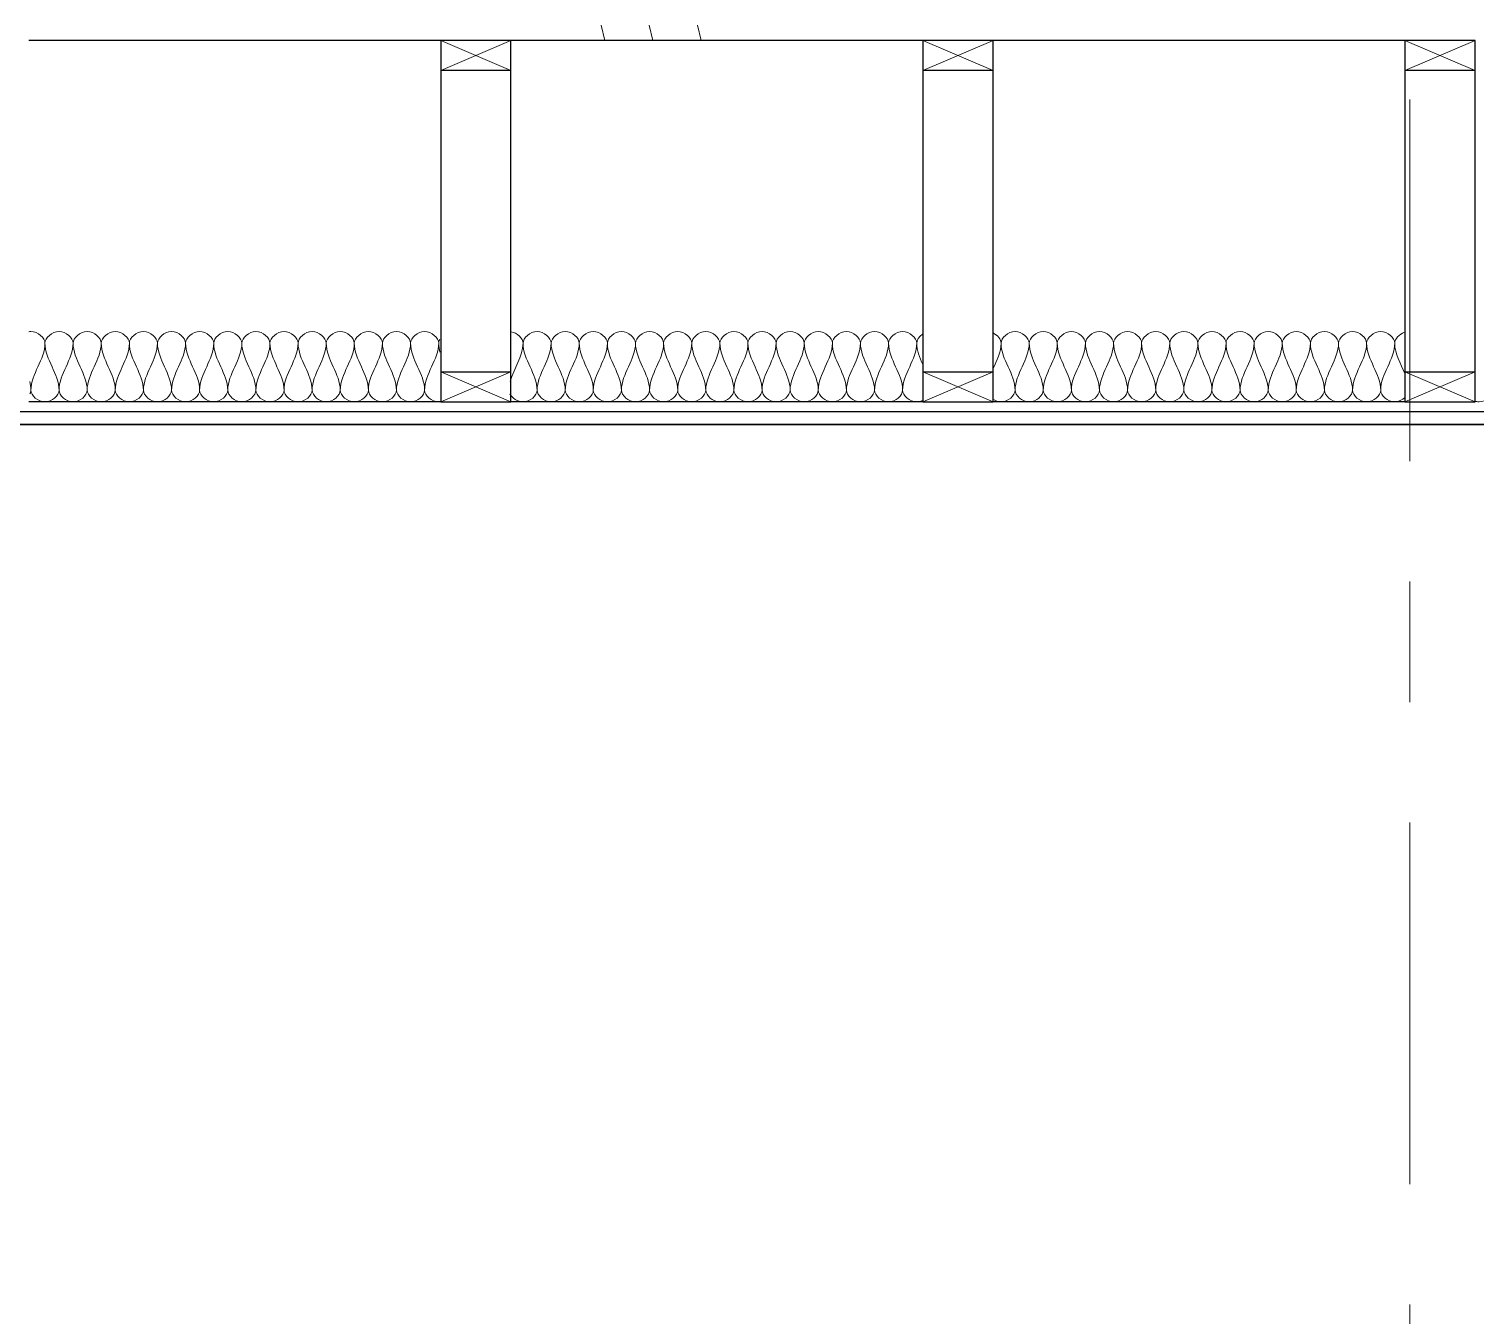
# Model space of a CAD drawing. Header units: inches. Extents: x 6 to 8416, y -388 to 6104.
# Drawn here: x 2885.2 to 2957.2, y 5539.5 to 5603.6 of the extents above; entities that cross this region are included whole.
import ezdxf

# ---------------------------------------------------------------- set-up
doc = ezdxf.new("R2010")
doc.units = ezdxf.units.IN
doc.header["$MEASUREMENT"] = 0
doc.linetypes.add('Center 3_8_', pattern=[36, 18, -6, 6, -6])
for name, color, linetype, lineweight in [('A-DETL', 90, 'Continuous', 13), ('A-DETL-GENF', 92, 'Continuous', 13), ('A-FLOR', 192, 'Continuous', 18), ('A-FLOR-MCUT', 51, 'Continuous', 25), ('A-FLOR-PATT', 8, 'Continuous', 35), ('S-GRID', 1, 'Continuous', 13)]:
    doc.layers.add(name, color=color, linetype=linetype, lineweight=lineweight)

# ---------------------------------------------------------------- blocks, each defined once
blk = doc.blocks.new('06 Nominal Cut Lumber-Section-AM1 - 2x4 Section-9046868-WALL SECTION - GARAGE')
at = {"layer": 'A-DETL-GENF', "lineweight": 25}
for p, q in [((2.189, 5475.125), (-1.311, 5475.125)), ((-1.311, 5475.125), (-1.311, 5473.625)), ((2.189, 5473.625), (2.189, 5475.125))]:
    blk.add_line(p, q, dxfattribs=at)
at = {"layer": 'A-DETL-GENF'}
for p, q in [((-1.311, 5473.625), (2.189, 5475.125)), ((-1.311, 5475.125), (2.189, 5473.625))]:
    blk.add_line(p, q, dxfattribs=at)
blk = doc.blocks.new('06 Nominal Cut Lumber-Section-AM1 - 2x4 Section-V98-WALL SECTION - GARAGE')
at = {"layer": 'A-DETL-GENF', "lineweight": 25}
for p, q in [((-1.311, 5458.625), (-1.311, 5457.125)), ((2.189, 5457.125), (2.189, 5458.625)), ((-1.311, 5457.125), (2.189, 5457.125))]:
    blk.add_line(p, q, dxfattribs=at)
at = {"layer": 'A-DETL-GENF'}
for p, q in [((-1.311, 5457.125), (2.189, 5458.625)), ((-1.311, 5458.625), (2.189, 5457.125))]:
    blk.add_line(p, q, dxfattribs=at)
blk = doc.blocks.new('06 Nominal Cut Lumber-Top-AM - 4_ W-20150248-WALL SECTION - GARAGE')
at = {"layer": 'A-DETL-GENF', "lineweight": 25}
for p, q in [((2.189, 5473.625), (-1.311, 5473.625)), ((-1.311, 5473.625), (-1.311, 5458.625)), ((2.189, 5458.625), (2.189, 5473.625)), ((-1.311, 5458.625), (2.189, 5458.625))]:
    blk.add_line(p, q, dxfattribs=at)

msp = doc.modelspace()

# ---------------------------------------------------------------- hatches: boundary and pattern name
at = {"layer": 'A-FLOR-PATT', "lineweight": 13}
h = msp.add_hatch(dxfattribs=at)
h.set_pattern_fill('FP_37', color=256, style=0, pattern_type=2)
h.set_pattern_definition([(0, (2876.84, 3038.5), (0, 60), [60, 0, 0, 0]), (284.036, (2917.643, 3050.5), (59.99915, -180.000494), [12.369, -235.017]), (284.036, (2915.243, 3050.5), (59.99915, -180.000494), [12.369, -235.017]), (284.036, (2912.843, 3050.5), (59.99915, -180.000494), [12.369, -235.017]), (284.036, (2881.643, 3062.5), (59.99915, -180.000494), [12.369, -235.017]), (284.036, (2879.243, 3062.5), (59.99915, -180.000494), [12.369, -235.017]), (284.036, (2876.843, 3062.5), (59.99915, -180.000494), [12.369, -235.017]), (284.036, (2899.643, 3074.5), (59.99915, -180.000494), [12.369, -235.017]), (284.036, (2897.243, 3074.5), (59.99915, -180.000494), [12.369, -235.017]), (284.036, (2894.843, 3074.5), (59.99915, -180.000494), [12.369, -235.017]), (284.036, (2917.643, 3086.5), (59.99915, -180.000494), [12.369, -235.017]), (284.036, (2915.243, 3086.5), (59.99915, -180.000494), [12.369, -235.017]), (284.036, (2912.843, 3086.5), (59.99915, -180.000494), [12.369, -235.017]), (284.036, (2881.643, 3098.5), (59.99915, -180.000494), [12.369, -235.017]), (284.036, (2879.243, 3098.5), (59.99915, -180.000494), [12.369, -235.017]), (284.036, (2876.843, 3098.5), (59.99915, -180.000494), [12.369, -235.017]), (0, (2876.84, 3044.5), (0, 60), [60, 0, 0, 0]), (0, (2876.84, 3050.5), (0, 60), [60, 0, 0, 0]), (0, (2876.84, 3056.5), (0, 60), [60, 0, 0, 0]), (0, (2876.84, 3062.5), (0, 60), [60, 0, 0, 0]), (0, (2876.84, 3068.5), (0, 60), [60, 0, 0, 0]), (0, (2876.84, 3074.5), (0, 60), [60, 0, 0, 0]), (0, (2876.84, 3080.5), (0, 60), [60, 0, 0, 0]), (0, (2876.84, 3086.5), (0, 60), [60, 0, 0, 0]), (0, (2876.84, 3092.5), (0, 60), [60, 0, 0, 0])])
h.paths.add_polyline_path([(3008.91421903, 5603), (3008.91421903, 5603.75), (2720.90221903, 5603.75), (2720.90221903, 5603), (3004.57021903, 5603)])

# ---------------------------------------------------------------- linework, layer by layer
at = {"layer": 'A-DETL'}
for points, knots in [([(2885.96421903, 5587.91666667), (2885.96421903, 5588.19165264), (2885.57785539, 5588.53203609), (2885.19149176, 5588.49667158), (2885.15552064, 5588.49039795)], [0, 0, 0, 0, 1.4142135624, 1.5611448416, 1.5611448416, 1.5611448416, 1.5611448416]), ([(2905.67291741, 5585.00960205), (2905.6369463, 5585.00332842), (2905.25058266, 5584.96796391), (2904.86421903, 5585.30834736), (2904.86421903, 5585.58333333)], [1.2672822832, 1.2672822832, 1.2672822832, 1.2672822832, 1.4142135624, 2.8284271247, 2.8284271247, 2.8284271247, 2.8284271247]), ([(2910.46421903, 5585.58333333), (2910.46421903, 5585.30834736), (2909.84421903, 5584.76213203), (2909.22421903, 5585.18349814), (2909.11489658, 5585.39362322)], [0, 0, 0, 0, 1.4142135624, 2.5051783105, 2.5051783105, 2.5051783105, 2.5051783105]), ([(2929.68089362, 5585.0795204), (2929.58240085, 5585.02995582), (2929.12330994, 5584.90389173), (2928.66421903, 5585.30834736), (2928.66421903, 5585.58333333)], [0.9734197248, 0.9734197248, 0.9734197248, 0.9734197248, 1.4142135624, 2.8284271247, 2.8284271247, 2.8284271247, 2.8284271247]), ([(2934.26421903, 5585.58333333), (2934.26421903, 5585.30834736), (2933.76876448, 5584.87185564), (2933.27330994, 5585.0532548), (2933.15297691, 5585.13523799)], [0, 0, 0, 0, 1.4142135624, 2.0019386792, 2.0019386792, 2.0019386792, 2.0019386792]), ([(2953.67822719, 5585.21793881), (2953.54421903, 5585.09086808), (2953.00421903, 5584.83261143), (2952.46421903, 5585.30834736), (2952.46421903, 5585.58333333)], [0.6464976285, 0.6464976285, 0.6464976285, 0.6464976285, 1.4142135624, 2.8284271247, 2.8284271247, 2.8284271247, 2.8284271247]), ([(2958.06421903, 5585.58333333), (2958.06421903, 5585.30834736), (2957.64149176, 5584.93592782), (2957.21876448, 5585.0133137), (2957.1491774, 5585.0368753)], [0, 0, 0, 0, 1.4142135624, 1.7080761208, 1.7080761208, 1.7080761208, 1.7080761208])]:
    msp.add_open_spline(points, degree=3, knots=knots, dxfattribs=at)
for points in [[(2887.36421903, 5587.91666667), (2887.36421903, 5588.19165264), (2886.66421903, 5588.80834736), (2885.96421903, 5588.19165264), (2885.96421903, 5587.91666667)], [(2888.76421903, 5587.91666667), (2888.76421903, 5588.19165264), (2888.06421903, 5588.80834736), (2887.36421903, 5588.19165264), (2887.36421903, 5587.91666667)], [(2890.16421903, 5587.91666667), (2890.16421903, 5588.19165264), (2889.46421903, 5588.80834736), (2888.76421903, 5588.19165264), (2888.76421903, 5587.91666667)], [(2891.56421903, 5587.91666667), (2891.56421903, 5588.19165264), (2890.86421903, 5588.80834736), (2890.16421903, 5588.19165264), (2890.16421903, 5587.91666667)], [(2892.96421903, 5587.91666667), (2892.96421903, 5588.19165264), (2892.26421903, 5588.80834736), (2891.56421903, 5588.19165264), (2891.56421903, 5587.91666667)], [(2894.36421903, 5587.91666667), (2894.36421903, 5588.19165264), (2893.66421903, 5588.80834736), (2892.96421903, 5588.19165264), (2892.96421903, 5587.91666667)], [(2895.76421903, 5587.91666667), (2895.76421903, 5588.19165264), (2895.06421903, 5588.80834736), (2894.36421903, 5588.19165264), (2894.36421903, 5587.91666667)], [(2897.16421903, 5587.91666667), (2897.16421903, 5588.19165264), (2896.46421903, 5588.80834736), (2895.76421903, 5588.19165264), (2895.76421903, 5587.91666667)], [(2898.56421903, 5587.91666667), (2898.56421903, 5588.19165264), (2897.86421903, 5588.80834736), (2897.16421903, 5588.19165264), (2897.16421903, 5587.91666667)], [(2899.96421903, 5587.91666667), (2899.96421903, 5588.19165264), (2899.26421903, 5588.80834736), (2898.56421903, 5588.19165264), (2898.56421903, 5587.91666667)], [(2901.36421903, 5587.91666667), (2901.36421903, 5588.19165264), (2900.66421903, 5588.80834736), (2899.96421903, 5588.19165264), (2899.96421903, 5587.91666667)], [(2902.76421903, 5587.91666667), (2902.76421903, 5588.19165264), (2902.06421903, 5588.80834736), (2901.36421903, 5588.19165264), (2901.36421903, 5587.91666667)], [(2904.16421903, 5587.91666667), (2904.16421903, 5588.19165264), (2903.46421903, 5588.80834736), (2902.76421903, 5588.19165264), (2902.76421903, 5587.91666667)], [(2905.56421903, 5587.91666667), (2905.56421903, 5588.19165264), (2904.86421903, 5588.80834736), (2904.16421903, 5588.19165264), (2904.16421903, 5587.91666667)], [(2905.61489658, 5588.10637678), (2905.58250474, 5588.0441175), (2905.56421903, 5587.9795206), (2905.56421903, 5587.91666667)], [(2909.76421903, 5587.91666667), (2909.76421903, 5588.16308267), (2909.48316826, 5588.43628794), (2909.17291741, 5588.49039795)], [(2911.16421903, 5587.91666667), (2911.16421903, 5588.19165264), (2910.46421903, 5588.80834736), (2909.76421903, 5588.19165264), (2909.76421903, 5587.91666667)], [(2912.56421903, 5587.91666667), (2912.56421903, 5588.19165264), (2911.86421903, 5588.80834736), (2911.16421903, 5588.19165264), (2911.16421903, 5587.91666667)], [(2913.96421903, 5587.91666667), (2913.96421903, 5588.19165264), (2913.26421903, 5588.80834736), (2912.56421903, 5588.19165264), (2912.56421903, 5587.91666667)], [(2915.36421903, 5587.91666667), (2915.36421903, 5588.19165264), (2914.66421903, 5588.80834736), (2913.96421903, 5588.19165264), (2913.96421903, 5587.91666667)], [(2916.76421903, 5587.91666667), (2916.76421903, 5588.19165264), (2916.06421903, 5588.80834736), (2915.36421903, 5588.19165264), (2915.36421903, 5587.91666667)], [(2918.16421903, 5587.91666667), (2918.16421903, 5588.19165264), (2917.46421903, 5588.80834736), (2916.76421903, 5588.19165264), (2916.76421903, 5587.91666667)], [(2919.56421903, 5587.91666667), (2919.56421903, 5588.19165264), (2918.86421903, 5588.80834736), (2918.16421903, 5588.19165264), (2918.16421903, 5587.91666667)], [(2920.96421903, 5587.91666667), (2920.96421903, 5588.19165264), (2920.26421903, 5588.80834736), (2919.56421903, 5588.19165264), (2919.56421903, 5587.91666667)], [(2922.36421903, 5587.91666667), (2922.36421903, 5588.19165264), (2921.66421903, 5588.80834736), (2920.96421903, 5588.19165264), (2920.96421903, 5587.91666667)], [(2923.76421903, 5587.91666667), (2923.76421903, 5588.19165264), (2923.06421903, 5588.80834736), (2922.36421903, 5588.19165264), (2922.36421903, 5587.91666667)], [(2925.16421903, 5587.91666667), (2925.16421903, 5588.19165264), (2924.46421903, 5588.80834736), (2923.76421903, 5588.19165264), (2923.76421903, 5587.91666667)], [(2926.56421903, 5587.91666667), (2926.56421903, 5588.19165264), (2925.86421903, 5588.80834736), (2925.16421903, 5588.19165264), (2925.16421903, 5587.91666667)], [(2927.96421903, 5587.91666667), (2927.96421903, 5588.19165264), (2927.26421903, 5588.80834736), (2926.56421903, 5588.19165264), (2926.56421903, 5587.91666667)], [(2929.36421903, 5587.91666667), (2929.36421903, 5588.19165264), (2928.66421903, 5588.80834736), (2927.96421903, 5588.19165264), (2927.96421903, 5587.91666667)], [(2929.65297691, 5588.36476201), (2929.48375858, 5588.24947314), (2929.36421903, 5588.07737275), (2929.36421903, 5587.91666667)], [(2933.56421903, 5587.91666667), (2933.56421903, 5588.10594272), (2933.39839849, 5588.31102451), (2933.18089362, 5588.4204796)], [(2934.96421903, 5587.91666667), (2934.96421903, 5588.19165264), (2934.26421903, 5588.80834736), (2933.56421903, 5588.19165264), (2933.56421903, 5587.91666667)], [(2936.36421903, 5587.91666667), (2936.36421903, 5588.19165264), (2935.66421903, 5588.80834736), (2934.96421903, 5588.19165264), (2934.96421903, 5587.91666667)], [(2937.76421903, 5587.91666667), (2937.76421903, 5588.19165264), (2937.06421903, 5588.80834736), (2936.36421903, 5588.19165264), (2936.36421903, 5587.91666667)], [(2939.16421903, 5587.91666667), (2939.16421903, 5588.19165264), (2938.46421903, 5588.80834736), (2937.76421903, 5588.19165264), (2937.76421903, 5587.91666667)], [(2940.56421903, 5587.91666667), (2940.56421903, 5588.19165264), (2939.86421903, 5588.80834736), (2939.16421903, 5588.19165264), (2939.16421903, 5587.91666667)], [(2941.96421903, 5587.91666667), (2941.96421903, 5588.19165264), (2941.26421903, 5588.80834736), (2940.56421903, 5588.19165264), (2940.56421903, 5587.91666667)], [(2943.36421903, 5587.91666667), (2943.36421903, 5588.19165264), (2942.66421903, 5588.80834736), (2941.96421903, 5588.19165264), (2941.96421903, 5587.91666667)], [(2944.76421903, 5587.91666667), (2944.76421903, 5588.19165264), (2944.06421903, 5588.80834736), (2943.36421903, 5588.19165264), (2943.36421903, 5587.91666667)], [(2946.16421903, 5587.91666667), (2946.16421903, 5588.19165264), (2945.46421903, 5588.80834736), (2944.76421903, 5588.19165264), (2944.76421903, 5587.91666667)], [(2947.56421903, 5587.91666667), (2947.56421903, 5588.19165264), (2946.86421903, 5588.80834736), (2946.16421903, 5588.19165264), (2946.16421903, 5587.91666667)], [(2948.96421903, 5587.91666667), (2948.96421903, 5588.19165264), (2948.26421903, 5588.80834736), (2947.56421903, 5588.19165264), (2947.56421903, 5587.91666667)], [(2950.36421903, 5587.91666667), (2950.36421903, 5588.19165264), (2949.66421903, 5588.80834736), (2948.96421903, 5588.19165264), (2948.96421903, 5587.91666667)], [(2951.76421903, 5587.91666667), (2951.76421903, 5588.19165264), (2951.06421903, 5588.80834736), (2950.36421903, 5588.19165264), (2950.36421903, 5587.91666667)], [(2953.16421903, 5587.91666667), (2953.16421903, 5588.19165264), (2952.46421903, 5588.80834736), (2951.76421903, 5588.19165264), (2951.76421903, 5587.91666667)], [(2953.6491774, 5588.4631247), (2953.38387664, 5588.37329611), (2953.16421903, 5588.1345127), (2953.16421903, 5587.91666667)], [(2885.26421903, 5585.58333333), (2885.26421903, 5586.38504832), (2885.96421903, 5587.11495168), (2885.96421903, 5587.91666667)], [(2885.96421903, 5587.91666667), (2885.96421903, 5587.11495168), (2886.66421903, 5586.38504832), (2886.66421903, 5585.58333333)], [(2886.66421903, 5585.58333333), (2886.66421903, 5586.38504832), (2887.36421903, 5587.11495168), (2887.36421903, 5587.91666667)], [(2887.36421903, 5587.91666667), (2887.36421903, 5587.11495168), (2888.06421903, 5586.38504832), (2888.06421903, 5585.58333333)], [(2888.06421903, 5585.58333333), (2888.06421903, 5586.38504832), (2888.76421903, 5587.11495168), (2888.76421903, 5587.91666667)], [(2888.76421903, 5587.91666667), (2888.76421903, 5587.11495168), (2889.46421903, 5586.38504832), (2889.46421903, 5585.58333333)], [(2889.46421903, 5585.58333333), (2889.46421903, 5586.38504832), (2890.16421903, 5587.11495168), (2890.16421903, 5587.91666667)], [(2890.16421903, 5587.91666667), (2890.16421903, 5587.11495168), (2890.86421903, 5586.38504832), (2890.86421903, 5585.58333333)], [(2890.86421903, 5585.58333333), (2890.86421903, 5586.38504832), (2891.56421903, 5587.11495168), (2891.56421903, 5587.91666667)], [(2891.56421903, 5587.91666667), (2891.56421903, 5587.11495168), (2892.26421903, 5586.38504832), (2892.26421903, 5585.58333333)], [(2892.26421903, 5585.58333333), (2892.26421903, 5586.38504832), (2892.96421903, 5587.11495168), (2892.96421903, 5587.91666667)], [(2892.96421903, 5587.91666667), (2892.96421903, 5587.11495168), (2893.66421903, 5586.38504832), (2893.66421903, 5585.58333333)], [(2893.66421903, 5585.58333333), (2893.66421903, 5586.38504832), (2894.36421903, 5587.11495168), (2894.36421903, 5587.91666667)], [(2894.36421903, 5587.91666667), (2894.36421903, 5587.11495168), (2895.06421903, 5586.38504832), (2895.06421903, 5585.58333333)], [(2895.06421903, 5585.58333333), (2895.06421903, 5586.38504832), (2895.76421903, 5587.11495168), (2895.76421903, 5587.91666667)], [(2895.76421903, 5587.91666667), (2895.76421903, 5587.11495168), (2896.46421903, 5586.38504832), (2896.46421903, 5585.58333333)], [(2896.46421903, 5585.58333333), (2896.46421903, 5586.38504832), (2897.16421903, 5587.11495168), (2897.16421903, 5587.91666667)], [(2897.16421903, 5587.91666667), (2897.16421903, 5587.11495168), (2897.86421903, 5586.38504832), (2897.86421903, 5585.58333333)], [(2897.86421903, 5585.58333333), (2897.86421903, 5586.38504832), (2898.56421903, 5587.11495168), (2898.56421903, 5587.91666667)], [(2898.56421903, 5587.91666667), (2898.56421903, 5587.11495168), (2899.26421903, 5586.38504832), (2899.26421903, 5585.58333333)], [(2899.26421903, 5585.58333333), (2899.26421903, 5586.38504832), (2899.96421903, 5587.11495168), (2899.96421903, 5587.91666667)], [(2899.96421903, 5587.91666667), (2899.96421903, 5587.11495168), (2900.66421903, 5586.38504832), (2900.66421903, 5585.58333333)], [(2900.66421903, 5585.58333333), (2900.66421903, 5586.38504832), (2901.36421903, 5587.11495168), (2901.36421903, 5587.91666667)], [(2901.36421903, 5587.91666667), (2901.36421903, 5587.11495168), (2902.06421903, 5586.38504832), (2902.06421903, 5585.58333333)], [(2902.06421903, 5585.58333333), (2902.06421903, 5586.38504832), (2902.76421903, 5587.11495168), (2902.76421903, 5587.91666667)], [(2902.76421903, 5587.91666667), (2902.76421903, 5587.11495168), (2903.46421903, 5586.38504832), (2903.46421903, 5585.58333333)], [(2903.46421903, 5585.58333333), (2903.46421903, 5586.38504832), (2904.16421903, 5587.11495168), (2904.16421903, 5587.91666667)], [(2904.16421903, 5587.91666667), (2904.16421903, 5587.11495168), (2904.86421903, 5586.38504832), (2904.86421903, 5585.58333333)], [(2904.86421903, 5585.58333333), (2904.86421903, 5586.38504832), (2905.56421903, 5587.11495168), (2905.56421903, 5587.91666667)], [(2905.56421903, 5587.91666667), (2905.56421903, 5587.76941289), (2905.58783419, 5587.62458175), (2905.62638955, 5587.4812833)], [(2909.12638955, 5586.0187167), (2909.29774673, 5586.65559872), (2909.76421903, 5587.26220546), (2909.76421903, 5587.91666667)], [(2909.76421903, 5587.91666667), (2909.76421903, 5587.11495168), (2910.46421903, 5586.38504832), (2910.46421903, 5585.58333333)], [(2910.46421903, 5585.58333333), (2910.46421903, 5586.38504832), (2911.16421903, 5587.11495168), (2911.16421903, 5587.91666667)], [(2911.16421903, 5587.91666667), (2911.16421903, 5587.11495168), (2911.86421903, 5586.38504832), (2911.86421903, 5585.58333333)], [(2911.86421903, 5585.58333333), (2911.86421903, 5586.38504832), (2912.56421903, 5587.11495168), (2912.56421903, 5587.91666667)], [(2912.56421903, 5587.91666667), (2912.56421903, 5587.11495168), (2913.26421903, 5586.38504832), (2913.26421903, 5585.58333333)], [(2913.26421903, 5585.58333333), (2913.26421903, 5586.38504832), (2913.96421903, 5587.11495168), (2913.96421903, 5587.91666667)], [(2913.96421903, 5587.91666667), (2913.96421903, 5587.11495168), (2914.66421903, 5586.38504832), (2914.66421903, 5585.58333333)], [(2914.66421903, 5585.58333333), (2914.66421903, 5586.38504832), (2915.36421903, 5587.11495168), (2915.36421903, 5587.91666667)], [(2915.36421903, 5587.91666667), (2915.36421903, 5587.11495168), (2916.06421903, 5586.38504832), (2916.06421903, 5585.58333333)], [(2916.06421903, 5585.58333333), (2916.06421903, 5586.38504832), (2916.76421903, 5587.11495168), (2916.76421903, 5587.91666667)], [(2916.76421903, 5587.91666667), (2916.76421903, 5587.11495168), (2917.46421903, 5586.38504832), (2917.46421903, 5585.58333333)], [(2917.46421903, 5585.58333333), (2917.46421903, 5586.38504832), (2918.16421903, 5587.11495168), (2918.16421903, 5587.91666667)], [(2918.16421903, 5587.91666667), (2918.16421903, 5587.11495168), (2918.86421903, 5586.38504832), (2918.86421903, 5585.58333333)], [(2918.86421903, 5585.58333333), (2918.86421903, 5586.38504832), (2919.56421903, 5587.11495168), (2919.56421903, 5587.91666667)], [(2919.56421903, 5587.91666667), (2919.56421903, 5587.11495168), (2920.26421903, 5586.38504832), (2920.26421903, 5585.58333333)], [(2920.26421903, 5585.58333333), (2920.26421903, 5586.38504832), (2920.96421903, 5587.11495168), (2920.96421903, 5587.91666667)], [(2920.96421903, 5587.91666667), (2920.96421903, 5587.11495168), (2921.66421903, 5586.38504832), (2921.66421903, 5585.58333333)], [(2921.66421903, 5585.58333333), (2921.66421903, 5586.38504832), (2922.36421903, 5587.11495168), (2922.36421903, 5587.91666667)], [(2922.36421903, 5587.91666667), (2922.36421903, 5587.11495168), (2923.06421903, 5586.38504832), (2923.06421903, 5585.58333333)], [(2923.06421903, 5585.58333333), (2923.06421903, 5586.38504832), (2923.76421903, 5587.11495168), (2923.76421903, 5587.91666667)], [(2923.76421903, 5587.91666667), (2923.76421903, 5587.11495168), (2924.46421903, 5586.38504832), (2924.46421903, 5585.58333333)], [(2924.46421903, 5585.58333333), (2924.46421903, 5586.38504832), (2925.16421903, 5587.11495168), (2925.16421903, 5587.91666667)], [(2925.16421903, 5587.91666667), (2925.16421903, 5587.11495168), (2925.86421903, 5586.38504832), (2925.86421903, 5585.58333333)], [(2925.86421903, 5585.58333333), (2925.86421903, 5586.38504832), (2926.56421903, 5587.11495168), (2926.56421903, 5587.91666667)], [(2926.56421903, 5587.91666667), (2926.56421903, 5587.11495168), (2927.26421903, 5586.38504832), (2927.26421903, 5585.58333333)], [(2927.26421903, 5585.58333333), (2927.26421903, 5586.38504832), (2927.96421903, 5587.11495168), (2927.96421903, 5587.91666667)], [(2927.96421903, 5587.91666667), (2927.96421903, 5587.11495168), (2928.66421903, 5586.38504832), (2928.66421903, 5585.58333333)], [(2928.66421903, 5585.58333333), (2928.66421903, 5586.38504832), (2929.36421903, 5587.11495168), (2929.36421903, 5587.91666667)], [(2929.36421903, 5587.91666667), (2929.36421903, 5587.55545442), (2929.50631539, 5587.20881956), (2929.66246525, 5586.86362642)], [(2933.16246525, 5586.63637358), (2933.35289189, 5587.05734082), (2933.56421903, 5587.47616393), (2933.56421903, 5587.91666667)], [(2933.56421903, 5587.91666667), (2933.56421903, 5587.11495168), (2934.26421903, 5586.38504832), (2934.26421903, 5585.58333333)], [(2934.26421903, 5585.58333333), (2934.26421903, 5586.38504832), (2934.96421903, 5587.11495168), (2934.96421903, 5587.91666667)], [(2934.96421903, 5587.91666667), (2934.96421903, 5587.11495168), (2935.66421903, 5586.38504832), (2935.66421903, 5585.58333333)], [(2935.66421903, 5585.58333333), (2935.66421903, 5586.38504832), (2936.36421903, 5587.11495168), (2936.36421903, 5587.91666667)], [(2936.36421903, 5587.91666667), (2936.36421903, 5587.11495168), (2937.06421903, 5586.38504832), (2937.06421903, 5585.58333333)], [(2937.06421903, 5585.58333333), (2937.06421903, 5586.38504832), (2937.76421903, 5587.11495168), (2937.76421903, 5587.91666667)], [(2937.76421903, 5587.91666667), (2937.76421903, 5587.11495168), (2938.46421903, 5586.38504832), (2938.46421903, 5585.58333333)], [(2938.46421903, 5585.58333333), (2938.46421903, 5586.38504832), (2939.16421903, 5587.11495168), (2939.16421903, 5587.91666667)], [(2939.16421903, 5587.91666667), (2939.16421903, 5587.11495168), (2939.86421903, 5586.38504832), (2939.86421903, 5585.58333333)], [(2939.86421903, 5585.58333333), (2939.86421903, 5586.38504832), (2940.56421903, 5587.11495168), (2940.56421903, 5587.91666667)], [(2940.56421903, 5587.91666667), (2940.56421903, 5587.11495168), (2941.26421903, 5586.38504832), (2941.26421903, 5585.58333333)], [(2941.26421903, 5585.58333333), (2941.26421903, 5586.38504832), (2941.96421903, 5587.11495168), (2941.96421903, 5587.91666667)], [(2941.96421903, 5587.91666667), (2941.96421903, 5587.11495168), (2942.66421903, 5586.38504832), (2942.66421903, 5585.58333333)], [(2942.66421903, 5585.58333333), (2942.66421903, 5586.38504832), (2943.36421903, 5587.11495168), (2943.36421903, 5587.91666667)], [(2943.36421903, 5587.91666667), (2943.36421903, 5587.11495168), (2944.06421903, 5586.38504832), (2944.06421903, 5585.58333333)], [(2944.06421903, 5585.58333333), (2944.06421903, 5586.38504832), (2944.76421903, 5587.11495168), (2944.76421903, 5587.91666667)], [(2944.76421903, 5587.91666667), (2944.76421903, 5587.11495168), (2945.46421903, 5586.38504832), (2945.46421903, 5585.58333333)], [(2945.46421903, 5585.58333333), (2945.46421903, 5586.38504832), (2946.16421903, 5587.11495168), (2946.16421903, 5587.91666667)], [(2946.16421903, 5587.91666667), (2946.16421903, 5587.11495168), (2946.86421903, 5586.38504832), (2946.86421903, 5585.58333333)], [(2946.86421903, 5585.58333333), (2946.86421903, 5586.38504832), (2947.56421903, 5587.11495168), (2947.56421903, 5587.91666667)], [(2947.56421903, 5587.91666667), (2947.56421903, 5587.11495168), (2948.26421903, 5586.38504832), (2948.26421903, 5585.58333333)], [(2948.26421903, 5585.58333333), (2948.26421903, 5586.38504832), (2948.96421903, 5587.11495168), (2948.96421903, 5587.91666667)], [(2948.96421903, 5587.91666667), (2948.96421903, 5587.11495168), (2949.66421903, 5586.38504832), (2949.66421903, 5585.58333333)], [(2949.66421903, 5585.58333333), (2949.66421903, 5586.38504832), (2950.36421903, 5587.11495168), (2950.36421903, 5587.91666667)], [(2950.36421903, 5587.91666667), (2950.36421903, 5587.11495168), (2951.06421903, 5586.38504832), (2951.06421903, 5585.58333333)], [(2951.06421903, 5585.58333333), (2951.06421903, 5586.38504832), (2951.76421903, 5587.11495168), (2951.76421903, 5587.91666667)], [(2951.76421903, 5587.91666667), (2951.76421903, 5587.11495168), (2952.46421903, 5586.38504832), (2952.46421903, 5585.58333333)], [(2952.46421903, 5585.58333333), (2952.46421903, 5586.38504832), (2953.16421903, 5587.11495168), (2953.16421903, 5587.91666667)], [(2953.16421903, 5587.91666667), (2953.16421903, 5587.39687344), (2953.45847093, 5586.90726693), (2953.66541732, 5586.40870392)], [(2885.2020485, 5586.0187167), (2885.24060387, 5585.87541825), (2885.26421903, 5585.73058711), (2885.26421903, 5585.58333333)], [(2885.26421903, 5585.58333333), (2885.26421903, 5585.5204794), (2885.24593331, 5585.4558825), (2885.21354148, 5585.39362322)], [(2886.66421903, 5585.58333333), (2886.66421903, 5585.30834736), (2885.96421903, 5584.69165264), (2885.26421903, 5585.30834736), (2885.26421903, 5585.58333333)], [(2888.06421903, 5585.58333333), (2888.06421903, 5585.30834736), (2887.36421903, 5584.69165264), (2886.66421903, 5585.30834736), (2886.66421903, 5585.58333333)], [(2889.46421903, 5585.58333333), (2889.46421903, 5585.30834736), (2888.76421903, 5584.69165264), (2888.06421903, 5585.30834736), (2888.06421903, 5585.58333333)], [(2890.86421903, 5585.58333333), (2890.86421903, 5585.30834736), (2890.16421903, 5584.69165264), (2889.46421903, 5585.30834736), (2889.46421903, 5585.58333333)], [(2892.26421903, 5585.58333333), (2892.26421903, 5585.30834736), (2891.56421903, 5584.69165264), (2890.86421903, 5585.30834736), (2890.86421903, 5585.58333333)], [(2893.66421903, 5585.58333333), (2893.66421903, 5585.30834736), (2892.96421903, 5584.69165264), (2892.26421903, 5585.30834736), (2892.26421903, 5585.58333333)], [(2895.06421903, 5585.58333333), (2895.06421903, 5585.30834736), (2894.36421903, 5584.69165264), (2893.66421903, 5585.30834736), (2893.66421903, 5585.58333333)], [(2896.46421903, 5585.58333333), (2896.46421903, 5585.30834736), (2895.76421903, 5584.69165264), (2895.06421903, 5585.30834736), (2895.06421903, 5585.58333333)], [(2897.86421903, 5585.58333333), (2897.86421903, 5585.30834736), (2897.16421903, 5584.69165264), (2896.46421903, 5585.30834736), (2896.46421903, 5585.58333333)], [(2899.26421903, 5585.58333333), (2899.26421903, 5585.30834736), (2898.56421903, 5584.69165264), (2897.86421903, 5585.30834736), (2897.86421903, 5585.58333333)], [(2900.66421903, 5585.58333333), (2900.66421903, 5585.30834736), (2899.96421903, 5584.69165264), (2899.26421903, 5585.30834736), (2899.26421903, 5585.58333333)], [(2902.06421903, 5585.58333333), (2902.06421903, 5585.30834736), (2901.36421903, 5584.69165264), (2900.66421903, 5585.30834736), (2900.66421903, 5585.58333333)], [(2903.46421903, 5585.58333333), (2903.46421903, 5585.30834736), (2902.76421903, 5584.69165264), (2902.06421903, 5585.30834736), (2902.06421903, 5585.58333333)], [(2904.86421903, 5585.58333333), (2904.86421903, 5585.30834736), (2904.16421903, 5584.69165264), (2903.46421903, 5585.30834736), (2903.46421903, 5585.58333333)], [(2911.86421903, 5585.58333333), (2911.86421903, 5585.30834736), (2911.16421903, 5584.69165264), (2910.46421903, 5585.30834736), (2910.46421903, 5585.58333333)], [(2913.26421903, 5585.58333333), (2913.26421903, 5585.30834736), (2912.56421903, 5584.69165264), (2911.86421903, 5585.30834736), (2911.86421903, 5585.58333333)], [(2914.66421903, 5585.58333333), (2914.66421903, 5585.30834736), (2913.96421903, 5584.69165264), (2913.26421903, 5585.30834736), (2913.26421903, 5585.58333333)], [(2916.06421903, 5585.58333333), (2916.06421903, 5585.30834736), (2915.36421903, 5584.69165264), (2914.66421903, 5585.30834736), (2914.66421903, 5585.58333333)], [(2917.46421903, 5585.58333333), (2917.46421903, 5585.30834736), (2916.76421903, 5584.69165264), (2916.06421903, 5585.30834736), (2916.06421903, 5585.58333333)], [(2918.86421903, 5585.58333333), (2918.86421903, 5585.30834736), (2918.16421903, 5584.69165264), (2917.46421903, 5585.30834736), (2917.46421903, 5585.58333333)], [(2920.26421903, 5585.58333333), (2920.26421903, 5585.30834736), (2919.56421903, 5584.69165264), (2918.86421903, 5585.30834736), (2918.86421903, 5585.58333333)], [(2921.66421903, 5585.58333333), (2921.66421903, 5585.30834736), (2920.96421903, 5584.69165264), (2920.26421903, 5585.30834736), (2920.26421903, 5585.58333333)], [(2923.06421903, 5585.58333333), (2923.06421903, 5585.30834736), (2922.36421903, 5584.69165264), (2921.66421903, 5585.30834736), (2921.66421903, 5585.58333333)], [(2924.46421903, 5585.58333333), (2924.46421903, 5585.30834736), (2923.76421903, 5584.69165264), (2923.06421903, 5585.30834736), (2923.06421903, 5585.58333333)], [(2925.86421903, 5585.58333333), (2925.86421903, 5585.30834736), (2925.16421903, 5584.69165264), (2924.46421903, 5585.30834736), (2924.46421903, 5585.58333333)], [(2927.26421903, 5585.58333333), (2927.26421903, 5585.30834736), (2926.56421903, 5584.69165264), (2925.86421903, 5585.30834736), (2925.86421903, 5585.58333333)], [(2928.66421903, 5585.58333333), (2928.66421903, 5585.30834736), (2927.96421903, 5584.69165264), (2927.26421903, 5585.30834736), (2927.26421903, 5585.58333333)], [(2935.66421903, 5585.58333333), (2935.66421903, 5585.30834736), (2934.96421903, 5584.69165264), (2934.26421903, 5585.30834736), (2934.26421903, 5585.58333333)], [(2937.06421903, 5585.58333333), (2937.06421903, 5585.30834736), (2936.36421903, 5584.69165264), (2935.66421903, 5585.30834736), (2935.66421903, 5585.58333333)], [(2938.46421903, 5585.58333333), (2938.46421903, 5585.30834736), (2937.76421903, 5584.69165264), (2937.06421903, 5585.30834736), (2937.06421903, 5585.58333333)], [(2939.86421903, 5585.58333333), (2939.86421903, 5585.30834736), (2939.16421903, 5584.69165264), (2938.46421903, 5585.30834736), (2938.46421903, 5585.58333333)], [(2941.26421903, 5585.58333333), (2941.26421903, 5585.30834736), (2940.56421903, 5584.69165264), (2939.86421903, 5585.30834736), (2939.86421903, 5585.58333333)], [(2942.66421903, 5585.58333333), (2942.66421903, 5585.30834736), (2941.96421903, 5584.69165264), (2941.26421903, 5585.30834736), (2941.26421903, 5585.58333333)], [(2944.06421903, 5585.58333333), (2944.06421903, 5585.30834736), (2943.36421903, 5584.69165264), (2942.66421903, 5585.30834736), (2942.66421903, 5585.58333333)], [(2945.46421903, 5585.58333333), (2945.46421903, 5585.30834736), (2944.76421903, 5584.69165264), (2944.06421903, 5585.30834736), (2944.06421903, 5585.58333333)], [(2946.86421903, 5585.58333333), (2946.86421903, 5585.30834736), (2946.16421903, 5584.69165264), (2945.46421903, 5585.30834736), (2945.46421903, 5585.58333333)], [(2948.26421903, 5585.58333333), (2948.26421903, 5585.30834736), (2947.56421903, 5584.69165264), (2946.86421903, 5585.30834736), (2946.86421903, 5585.58333333)], [(2949.66421903, 5585.58333333), (2949.66421903, 5585.30834736), (2948.96421903, 5584.69165264), (2948.26421903, 5585.30834736), (2948.26421903, 5585.58333333)], [(2951.06421903, 5585.58333333), (2951.06421903, 5585.30834736), (2950.36421903, 5584.69165264), (2949.66421903, 5585.30834736), (2949.66421903, 5585.58333333)], [(2952.46421903, 5585.58333333), (2952.46421903, 5585.30834736), (2951.76421903, 5584.69165264), (2951.06421903, 5585.30834736), (2951.06421903, 5585.58333333)]]:
    msp.add_open_spline(points, degree=3, dxfattribs=at)
at = {"layer": 'A-FLOR', "lineweight": 35}
msp.add_line((2720.90221903, 5583.875), (3002.16421903, 5583.875), dxfattribs=at)
at = {"layer": 'A-FLOR-MCUT'}
for p, q in [((2905.66421903, 5603), (2885.16421903, 5603)), ((2929.66421903, 5603), (2909.16421903, 5603)), ((2953.66421903, 5603), (2933.16421903, 5603)), ((3002.16421903, 5584.5), (2720.90221903, 5584.5)), ((2905.66421903, 5585), (2885.16421903, 5585)), ((2929.66421903, 5585), (2909.16421903, 5585)), ((2953.66421903, 5585), (2933.16421903, 5585))]:
    msp.add_line(p, q, dxfattribs=at)
at = {"layer": 'S-GRID', "linetype": 'Center 3_8_'}
msp.add_line((2953.91421903, 4934.05025506), (2953.91421903, 6086.00577229), dxfattribs=at)

# ---------------------------------------------------------------- block references
at = {"layer": 'A-DETL-GENF'}
for name, p in [('06 Nominal Cut Lumber-Section-AM1 - 2x4 Section-9046868-WALL SECTION - GARAGE', (2906.97499582, 127.875)), ('06 Nominal Cut Lumber-Section-AM1 - 2x4 Section-9046868-WALL SECTION - GARAGE', (2930.97499582, 127.875)), ('06 Nominal Cut Lumber-Section-AM1 - 2x4 Section-9046868-WALL SECTION - GARAGE', (2954.97499582, 127.875)), ('06 Nominal Cut Lumber-Top-AM - 4_ W-20150248-WALL SECTION - GARAGE', (2906.97499582, 127.875)), ('06 Nominal Cut Lumber-Top-AM - 4_ W-20150248-WALL SECTION - GARAGE', (2930.97499582, 127.875)), ('06 Nominal Cut Lumber-Top-AM - 4_ W-20150248-WALL SECTION - GARAGE', (2954.97499582, 127.875)), ('06 Nominal Cut Lumber-Section-AM1 - 2x4 Section-V98-WALL SECTION - GARAGE', (2906.97499582, 127.875)), ('06 Nominal Cut Lumber-Section-AM1 - 2x4 Section-V98-WALL SECTION - GARAGE', (2930.97499582, 127.875)), ('06 Nominal Cut Lumber-Section-AM1 - 2x4 Section-V98-WALL SECTION - GARAGE', (2954.97499582, 127.875))]:
    msp.add_blockref(name, p, dxfattribs=at)

doc.saveas('drawing.dxf')
